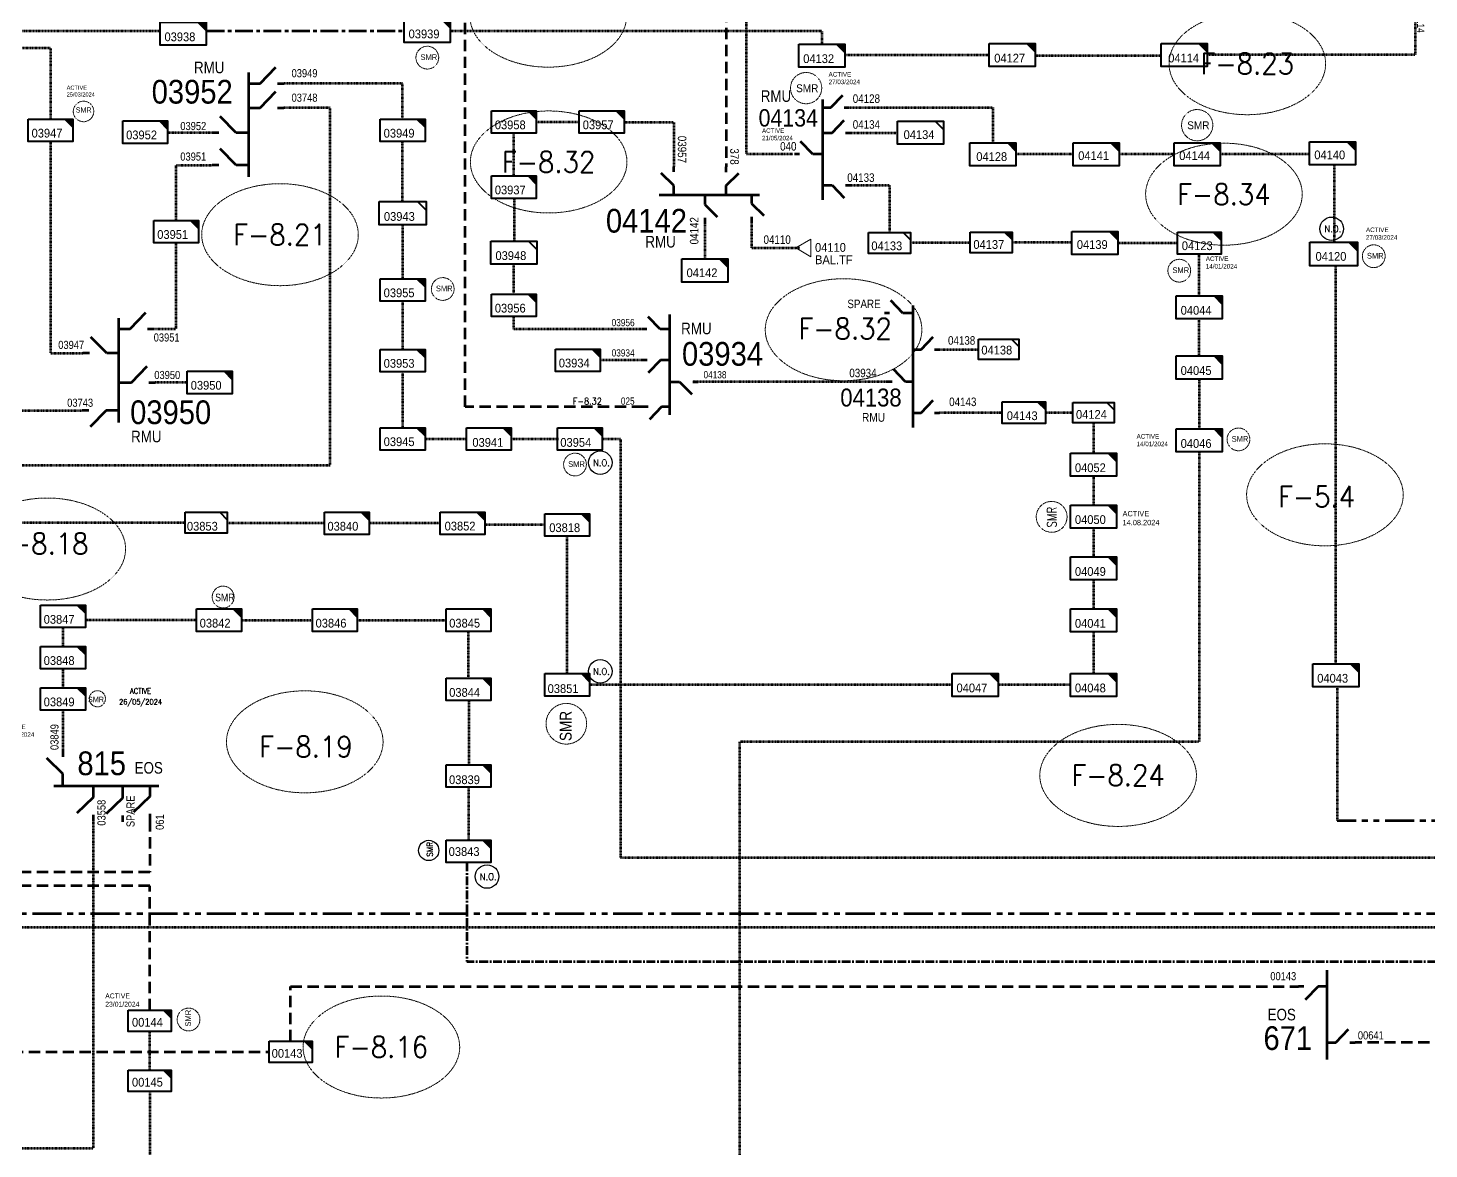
# Model space of a CAD drawing. Header units: metres. Extents: x 65984 to 144644, y -19036 to 23726.
# Drawn here: x 118576 to 119167, y 21035 to 21508 of the extents above; entities that cross this region are included whole.
import ezdxf
from ezdxf.enums import TextEntityAlignment as Align

# ---------------------------------------------------------------- set-up
doc = ezdxf.new("R2010")
doc.units = ezdxf.units.M
doc.header["$MEASUREMENT"] = 0
for name, pattern in [('( Center )', [2, 1.25, -0.25, 0.25, -0.25]), ('( Phantom )', [2.5, 1.25, -0.25, 0.25, -0.25, 0.25, -0.25]), ('DGN Style 3', [0.013877, 0, -0.013877]), ('HIDDEN2', [2381.25, 1587.5, -793.75])]:
    doc.linetypes.add(name, pattern=pattern)
doc.layers.get('0').update_dxf_attribs({"color": 95, "lineweight": 40})
for name, color, linetype, lineweight in [('d_eos', 111, 'Continuous', 40), ('d_eos no', 121, 'Continuous', 40), ('d_switch', 95, 'Continuous', 40), ('d_tf', 1, 'Continuous', 40), ('d_tf no', 6, 'Continuous', 40), ('d_ug cable', 95, 'Continuous', 40), ('d_ug main line', 95, 'Continuous', 40), ('d_unit sub', 7, 'Continuous', 40), ('FDR  1  16', 234, 'Continuous', 40), ('fedr no', 95, 'Continuous', 40), ('Level 37', 7, 'Continuous', 0), ('SW N O', 114, 'Continuous', 30)]:
    doc.layers.add(name, color=color, linetype=linetype, lineweight=lineweight)
doc.styles.add('NASKHF', font='naskhf.shx', dxfattribs={"height": 8})
doc.styles.add('Style-Arial', font='arial.ttf')
doc.styles.add('Style-ENGINEERING', font='ENGINEERING.shx')
doc.styles.add('Style-msdefault', font='msdefault.shx')
doc.styles.add('Style-STANDARD', font='STANDARD.shx')

# ---------------------------------------------------------------- blocks, each defined once
blk = doc.blocks.new('TF_8')
at = {"color": 0, "linetype": 'ByBlock', "lineweight": -2}
blk.add_line((6.3, 4.95), (9.9, 1.35), dxfattribs=at)
blk.add_3dface([(-10.1, 4.95), (9.9, 4.95), (9.9, -5.05), (-10.1, -5.05)], dxfattribs=at)
blk = doc.blocks.new('exist.us-1000kva')
at = {"color": 0, "linetype": 'ByBlock', "lineweight": -2, "flags": 128}
blk.add_lwpolyline([(40, 12.9), (32.8, 20), (40, 20)], close=True, dxfattribs=at)
at = {"color": 0, "linetype": 'ByBlock', "lineweight": -2, "extrusion": (0, 0, -1)}
blk.add_solid([(-40, 12.9), (-32.8, 20), (-40, 20)], dxfattribs=at)
at = {"color": 0, "linetype": 'ByBlock', "lineweight": -2, "xscale": 2, "yscale": 2}
blk.add_blockref('TF_8', (20.2, 10.1), dxfattribs=at)
blk = doc.blocks.new('*U982')
at = {"layer": 'd_ug cable', "color": 234, "linetype": 'DGN Style 3', "lineweight": 100}
for p, q in [((-26.74, 0.42), (-67.49, 0.42)), ((22.25, 0.42), (-7.67, 0.42))]:
    blk.add_line(p, q, dxfattribs=at)
at = {"layer": 'd_ug cable', "color": 234, "linetype": 'DGN Style 3', "lineweight": 100, "flags": 128}
blk.add_lwpolyline([(66.37, -0.26), (41.14, -0.26)], dxfattribs=at)
at = {"layer": 'd_unit sub', "color": 234, "linetype": 'Continuous', "lineweight": 40, "zscale": 0.4267622666565712, "rotation": 359.9999999999999}
for name, p, xscale, yscale in [('TF_8', (-76.29, 0.74), 0.8891618187862356, 0.8891618187862356), ('exist.us-1000kva', (-26.56, -4.3), 0.472148541563477, 0.472148541563477), ('exist.us-1000kva', (22.25, -4.3), 0.472148541563477, 0.472148541563477), ('exist.us-1000kva', (66.37, -4.99), 0.472148541563477, 0.472148541563477)]:
    blk.add_blockref(name, p, dxfattribs=dict(at, xscale=xscale, yscale=yscale))
at = {"layer": 'd_tf no', "color": 234, "linetype": 'Continuous', "lineweight": 40, "style": 'Style-msdefault', "width": 0.945946}
for s, p in [('03853', (-84.52, 1.02)), ('03840', (-25.25, 1.02)), ('03852', (24.18, 1.09)), ('03818', (68.3, 0.41))]:
    blk.add_text(s, height=3.7, dxfattribs=at).set_placement(p, align=Align.TOP_LEFT)
blk = doc.blocks.new('*U965')
at = {"layer": 'SW N O', "color": 3, "ltscale": 0.426762}
blk.add_circle((0, 0), 16.8, dxfattribs=at)
at = {"layer": 'SW N O', "color": 3, "style": 'Style-STANDARD'}
blk.add_text('N.O.', height=9.6, dxfattribs=at).set_placement((1.7, -0.2), align=Align.MIDDLE_CENTER)
blk = doc.blocks.new('TRA1_690')
at = {"layer": 'd_tf', "color": 6, "linetype": 'Continuous', "lineweight": 0, "ltscale": 0.000236361, "flags": 128}
blk.add_lwpolyline([(10, -17), (0, 0), (-10, -17)], close=True, dxfattribs=at)
blk = doc.blocks.new('TRA1_689')
at = {"layer": 'd_tf', "color": 6, "linetype": 'Continuous', "lineweight": 0, "ltscale": 0.000236361, "xscale": 1.000046566207833, "yscale": 1.000046566207833, "zscale": 1.000046566207833, "rotation": 180}
blk.add_blockref('TRA1_690', (0, 0), dxfattribs=at)
blk = doc.blocks.new('*U3850')
at = {"layer": 'SW N O', "color": 2}
blk.add_circle((0, 0), 16.8, dxfattribs=at)
at = {"layer": 'SW N O', "color": 1, "insert": (1.7, -1.8), "char_height": 9.6, "attachment_point": 5, "line_spacing_factor": 0.6, "style": 'Style-STANDARD'}
blk.add_mtext('SMR\\P', dxfattribs=at)

msp = doc.modelspace()

# ---------------------------------------------------------------- linework, layer by layer
at = {"layer": 'd_eos', "color": 5, "linetype": 'Continuous', "lineweight": 211, "ltscale": 0.625574}
for p, q in [((118674.37, 21484.66), (118681.03, 21491.52)), ((118669.45, 21489.2), (118669.45, 21445.22)), ((118669.45, 21484.66), (118674.37, 21484.66)), ((118681.66, 21484.66), (118684.43, 21484.66)), ((118674.37, 21474.34), (118681.03, 21481.2)), ((118669.45, 21474.34), (118674.37, 21474.34)), ((118681.66, 21474.34), (118684.43, 21474.34)), ((118664.23, 21463.8), (118657.57, 21470.66)), ((118656.93, 21463.8), (118654.17, 21463.8)), ((118669.45, 21463.8), (118664.23, 21463.8)), ((118664.23, 21450.16), (118657.57, 21457.02)), ((118656.93, 21450.17), (118654.17, 21450.16)), ((118669.15, 21450.17), (118664.23, 21450.17)), ((118614.6, 21385.75), (118614.6, 21341.76)), ((118619.52, 21381.2), (118626.18, 21388.06)), ((118609.68, 21370.88), (118603.02, 21377.74)), ((118614.6, 21381.21), (118619.52, 21381.21)), ((118626.81, 21381.2), (118629.58, 21381.2)), ((118602.39, 21370.88), (118599.62, 21370.88)), ((118614.6, 21370.89), (118609.68, 21370.89)), ((118620.09, 21358.55), (118626.75, 21365.42)), ((118614.87, 21358.55), (118620.09, 21358.55)), ((118627.38, 21358.55), (118630.15, 21358.55)), ((118602.08, 21346.71), (118599.32, 21346.71)), ((118609.38, 21346.71), (118602.72, 21339.85)), ((118614.3, 21346.71), (118609.38, 21346.71))]:
    msp.add_line(p, q, dxfattribs=at)
at = {"layer": 'd_eos', "color": 7, "linetype": 'Continuous', "lineweight": 211, "ltscale": 0.413012}
for p, q in [((118915.05, 21474.45), (118920.19, 21479.75)), ((118911.53, 21474.45), (118915.05, 21474.45)), ((118920.68, 21474.45), (118922.82, 21474.45)), ((118901.86, 21454.8), (118899.72, 21454.8)), ((118907.49, 21454.79), (118902.35, 21460.1)), ((118911.01, 21454.79), (118907.49, 21454.79))]:
    msp.add_line(p, q, dxfattribs=at)
at = {"layer": 'd_eos', "color": 7, "linetype": 'Continuous', "lineweight": 211, "ltscale": 0.460401}
msp.add_line((118911.53, 21477.85), (118911.52, 21435.51), dxfattribs=at)
at = {"layer": 'd_eos', "color": 7, "linetype": 'Continuous', "lineweight": 211, "ltscale": 0.534681}
for p, q in [((118915.62, 21463.85), (118920.76, 21469.15)), ((118912.1, 21463.85), (118915.62, 21463.85)), ((118921.25, 21463.85), (118923.38, 21463.85)), ((118912.1, 21441.75), (118915.61, 21441.75)), ((118915.61, 21441.75), (118920.76, 21436.45)), ((118921.25, 21441.75), (118923.38, 21441.75))]:
    msp.add_line(p, q, dxfattribs=at)
at = {"layer": 'd_eos', "color": 6, "linetype": 'Continuous', "lineweight": 211, "ltscale": 0.534681}
for p, q in [((118848.84, 21447.31), (118848.84, 21449.45)), ((118870.95, 21447.3), (118870.95, 21449.44)), ((118848.84, 21441.68), (118843.55, 21446.82)), ((118870.95, 21441.67), (118876.25, 21446.81)), ((118848.84, 21438.16), (118848.84, 21441.68)), ((118870.95, 21438.16), (118870.95, 21441.67)), ((118945.51, 21387.82), (118940.37, 21393.11)), ((118843.12, 21380.99), (118837.98, 21386.29)), ((118939.88, 21387.82), (118937.75, 21387.82)), ((118949.03, 21387.82), (118945.51, 21387.82)), ((118837.49, 21380.99), (118835.35, 21380.99)), ((118846.64, 21380.99), (118843.12, 21380.99)), ((118953.12, 21372.5), (118958.26, 21377.8)), ((118949.6, 21372.5), (118953.12, 21372.5)), ((118958.75, 21372.5), (118960.89, 21372.5)), ((118946.6, 21358.88), (118941.46, 21364.18)), ((118847.78, 21358.88), (118851.3, 21358.88)), ((118851.3, 21358.88), (118856.44, 21353.59)), ((118856.93, 21358.88), (118859.06, 21358.88)), ((118940.97, 21358.88), (118938.83, 21358.88)), ((118950.11, 21358.88), (118946.6, 21358.88)), ((118953.12, 21345.83), (118958.26, 21351.13)), ((118949.6, 21345.83), (118953.12, 21345.83)), ((118958.75, 21345.83), (118960.88, 21345.83))]:
    msp.add_line(p, q, dxfattribs=at)
at = {"layer": 'd_eos', "color": 6, "linetype": 'Continuous', "lineweight": 211, "ltscale": 0.460401}
for p, q in [((118884.95, 21437.58), (118842.61, 21437.59)), ((118949.6, 21391.09), (118949.6, 21339.6)), ((118847.21, 21344.89), (118847.21, 21387.22))]:
    msp.add_line(p, q, dxfattribs=at)
at = {"layer": 'd_eos', "color": 6, "linetype": 'Continuous', "lineweight": 211, "ltscale": 0.413012}
for p, q in [((118861.89, 21437.07), (118861.89, 21433.55)), ((118881.55, 21437.58), (118881.55, 21434.07)), ((118861.89, 21433.55), (118867.19, 21428.41)), ((118881.55, 21434.07), (118886.85, 21428.92)), ((118861.89, 21427.92), (118861.89, 21425.78)), ((118881.55, 21428.43), (118881.55, 21426.29)), ((118837.55, 21367.94), (118835.41, 21367.94)), ((118843.18, 21367.94), (118838.04, 21362.64)), ((118846.7, 21367.94), (118843.18, 21367.94)), ((118838.06, 21348.29), (118835.92, 21348.29)), ((118843.69, 21348.29), (118838.55, 21342.99)), ((118847.21, 21348.29), (118843.69, 21348.29))]:
    msp.add_line(p, q, dxfattribs=at)
at = {"layer": 'd_eos', "color": 7, "linetype": 'Continuous', "lineweight": 211, "ltscale": 0.625574}
for p, q in [((118591.24, 21200.77), (118591.24, 21203.54)), ((118591.24, 21193.48), (118584.37, 21200.14)), ((118587.33, 21188.56), (118631.59, 21188.56)), ((118591.23, 21188.56), (118591.23, 21193.48)), ((118603.99, 21188.56), (118603.99, 21183.64)), ((118616.33, 21188.56), (118616.33, 21183.34)), ((118627.8, 21188.56), (118627.8, 21184)), ((118603.99, 21183.64), (118597.13, 21176.98)), ((118616.32, 21183.34), (118609.46, 21176.68)), ((118627.79, 21184), (118620.93, 21177.34)), ((118627.83, 21176.74), (118627.83, 21173.97)), ((118603.99, 21176.34), (118604, 21173.58)), ((118616.33, 21176.04), (118616.33, 21173.27))]:
    msp.add_line(p, q, dxfattribs=at)
at = {"layer": 'd_eos', "color": 7, "linetype": 'Continuous', "lineweight": 211, "ltscale": 0.54966}
for p, q in [((119124.3, 21110.84), (119124.3, 21073.05)), ((119114.6, 21103.83), (119112.34, 21103.83)), ((119120.57, 21103.83), (119115.12, 21098.22)), ((119124.3, 21103.84), (119120.57, 21103.84)), ((119128.03, 21080.35), (119133.47, 21085.96)), ((119124.3, 21080.35), (119128.03, 21080.35)), ((119133.99, 21080.34), (119136.26, 21080.34))]:
    msp.add_line(p, q, dxfattribs=at)
at = {"layer": 'd_ug cable', "color": 5, "linetype": 'DGN Style 3', "lineweight": 100}
for p, q in [((118654.17, 21463.8), (118635.3, 21463.8)), ((118734.49, 21434.82), (118734.49, 21460.12)), ((118734.49, 21363.08), (118734.49, 21339.48)), ((118643.66, 21358.55), (118630.15, 21358.55))]:
    msp.add_line(p, q, dxfattribs=at)
at = {"layer": 'd_ug cable', "color": 6, "linetype": 'DGN Style 3', "lineweight": 100}
for p, q in [((118781.36, 21445.63), (118781.36, 21463.63)), ((118781.64, 21418.19), (118781.64, 21436.19)), ((118861.89, 21425.78), (118861.89, 21410.63)), ((118781.36, 21395.79), (118781.36, 21408.47)), ((118960.86, 21372.5), (118977.32, 21372.5)), ((118835.41, 21367.94), (118817.79, 21367.94)), ((118987.38, 21345.83), (118960.88, 21345.83)), ((119017.17, 21345.83), (119005.57, 21345.83)), ((119025.87, 21341.48), (119025.87, 21328.76)), ((119025.87, 21319.05), (119025.87, 21306.89)), ((119025.87, 21297.18), (119025.87, 21285.01)), ((119025.87, 21275.31), (119025.87, 21263.14)), ((119025.87, 21253.43), (119025.87, 21235.91)), ((119016.16, 21231.06), (118985.62, 21231.06))]:
    msp.add_line(p, q, dxfattribs=at)
at = {"layer": 'd_ug cable', "color": 121, "linetype": 'DGN Style 3', "lineweight": 100}
msp.add_line((118923.38, 21463.85), (118943.26, 21463.85), dxfattribs=at)
at = {"layer": 'd_ug cable', "color": 3, "linetype": 'DGN Style 3', "lineweight": 100}
for p, q in [((119017.3, 21454.82), (118993.16, 21454.82)), ((119059.91, 21454.82), (119036.71, 21454.82)), ((119116.89, 21454.79), (119079.32, 21454.79)), ((119127.41, 21450.27), (119127.41, 21417.76)), ((118973.89, 21417.42), (118948.73, 21417.42)), ((119016.72, 21417.58), (118991.56, 21417.58)), ((119061.3, 21417.31), (119036.14, 21417.31)), ((119070.47, 21369.74), (119070.47, 21385.43)), ((118591.24, 21247.29), (118591.24, 21255.22)), ((118647.58, 21258.34), (118600.68, 21258.34)), ((118666.47, 21258.34), (118696.47, 21258.34)), ((118715.35, 21258.34), (118752.81, 21258.34)), ((118762.25, 21233.87), (118762.25, 21253.62)), ((118591.24, 21229.86), (118591.24, 21237.85)), ((118762.46, 21224.43), (118762.46, 21197.39)), ((118591.24, 21203.54), (118591.24, 21220.41)), ((118762.25, 21187.95), (118762.25, 21165.61)), ((118627.83, 21068.69), (118627.83, 21084.9)), ((118627.83, 21059.64), (118627.83, 21032.62))]:
    msp.add_line(p, q, dxfattribs=at)
at = {"layer": 'd_ug cable', "color": 234, "linetype": 'DGN Style 3', "lineweight": 100}
for p, q in [((119128.06, 21239.99), (119128.06, 21407.69)), ((118803.84, 21235.8), (118803.84, 21293.8)), ((118966.21, 21231.06), (118813.29, 21231.06))]:
    msp.add_line(p, q, dxfattribs=at)
at = {"layer": 'd_ug cable', "color": 3, "linetype": 'DGN Style 3', "lineweight": 100, "flags": 128}
for points in [[(118899.02, 21454.79), (118879.56, 21454.79), (118879.56, 21521.09), (118302.73, 21521.09), (118302.73, 21923.06), (117791.06, 21923.06), (117791.06, 22049.06)], [(118922.82, 21474.45), (118983.45, 21474.45), (118983.45, 21459.65)], [(118923.38, 21441.75), (118939.86, 21441.75), (118939.86, 21421.85)], [(119070.47, 21395.14), (119070.47, 21395.14), (119070.47, 21412.73)], [(119070.47, 21360.03), (119070.47, 21338.99)], [(119070.47, 21329.28), (119070.47, 21207), (118876.55, 21207), (118876.55, 21027.05), (118866.55, 21027.05)], [(118604, 21173.58), (118604, 21035.55), (118514.18, 21035.55)]]:
    msp.add_lwpolyline(points, dxfattribs=at)
at = {"layer": 'd_ug cable', "color": 3, "linetype": 'HIDDEN2', "lineweight": 158, "ltscale": 0.003}
for points in [[(118627.83, 21173.97), (118627.83, 21152.1), (118328.26, 21152.1), (118328.26, 21958), (117492.57, 21958), (117492.57, 22032.51)], [(118627.83, 21093.95), (118627.83, 21146.36), (118342.48, 21146.36), (118342.48, 21949.34), (117775.81, 21949.34), (117775.81, 22015.93)]]:
    msp.add_lwpolyline(points, dxfattribs=at)
at = {"layer": 'd_ug cable', "color": 121, "linetype": 'DGN Style 3', "lineweight": 100, "flags": 128}
msp.add_lwpolyline([(117623, 22010.57), (117623, 21911.8), (117679.02, 21911.8), (117679.02, 21766.21), (118309.82, 21766.21), (118309.82, 21128.9), (119213.92, 21128.9), (119213.92, 21129.06), (119213.92, 21129.06)], dxfattribs=at)
at = {"layer": 'd_ug cable', "color": 6, "linetype": 'HIDDEN2', "lineweight": 158, "ltscale": 0.003}
for points in [[(118835.92, 21348.29), (118760.82, 21348.29), (118760.82, 21516.35), (118295.17, 21516.35), (118295.17, 21917.51), (117759.36, 21917.51), (117759.36, 21890.49)], [(118887.49, 21558.04), (118870.95, 21558.04), (118870.95, 21449.44)]]:
    msp.add_lwpolyline(points, dxfattribs=at)
at = {"layer": 'd_ug cable', "color": 94, "linetype": 'DGN Style 3', "lineweight": 100, "flags": 128}
for points in [[(119161.47, 21520.58), (119161.47, 21496.65), (119073.79, 21496.65)], [(118542.88, 21490.3), (118542.88, 21506.81), (118632.25, 21506.81)], [(118754.55, 21506.81), (118911.27, 21506.81), (118911.27, 21501.23)], [(118920.98, 21496.65), (118981.88, 21496.65)], [(119001.41, 21496.43), (119054.37, 21496.43)]]:
    msp.add_lwpolyline(points, dxfattribs=at)
at = {"layer": 'd_ug cable', "color": 5, "linetype": 'DGN Style 3', "lineweight": 100, "flags": 128}
for points in [[(118554.38, 21491.02), (118554.38, 21499.7), (118585.98, 21499.7), (118585.98, 21469.59)], [(118734.49, 21469.56), (118734.49, 21484.66), (118684.43, 21484.66)], [(118471.03, 21333.74), (118471.03, 21323.73), (118703.97, 21323.73), (118703.97, 21474.34), (118684.43, 21474.34)], [(118585.98, 21460.15), (118585.98, 21370.88), (118599.62, 21370.88)], [(118638.98, 21426.86), (118638.98, 21450.16), (118654.17, 21450.16)], [(118734.49, 21424.97), (118734.49, 21402.25)], [(118629.58, 21381.2), (118638.98, 21381.2), (118638.98, 21417.42)], [(118734.49, 21392.81), (118734.49, 21372.52)], [(118543.67, 21373.84), (118543.67, 21346.71), (118599.32, 21346.71)], [(118743.93, 21334.76), (118761.4, 21334.76)], [(118780.29, 21334.76), (118800.18, 21334.76)]]:
    msp.add_lwpolyline(points, dxfattribs=at)
at = {"layer": 'd_ug cable', "color": 6, "linetype": 'DGN Style 3', "lineweight": 100, "flags": 128}
for points in [[(118809, 21468.35), (118790.8, 21468.35)], [(118827.88, 21468.35), (118848.84, 21468.35), (118848.84, 21449.45)], [(118881.55, 21426.29), (118881.55, 21415.29), (118902.11, 21415.29)], [(118835.53, 21380.99), (118781.36, 21380.99), (118781.36, 21386.35)], [(118938.92, 21358.88), (118856.93, 21358.88)], [(118818.63, 21334.76), (118826.31, 21334.76), (118826.31, 21158.33), (119172.7, 21158.33)]]:
    msp.add_lwpolyline(points, dxfattribs=at)
at = {"layer": 'd_ug cable', "color": 234, "linetype": 'DGN Style 3', "lineweight": 100, "flags": 128}
for points in [[(118557.59, 21296.87), (118557.59, 21299.48), (118642.75, 21299.48)], [(119128.64, 21230.28), (119128.63, 21173.74)]]:
    msp.add_lwpolyline(points, dxfattribs=at)
at = {"layer": 'd_ug cable', "color": 7, "linetype": 'HIDDEN2', "lineweight": 158, "ltscale": 0.003}
for points in [[(118519.66, 21104.5), (118519.66, 21076.33), (118678.19, 21076.33)], [(118687.24, 21080.86), (118687.24, 21103.83), (119112.34, 21103.83)], [(119331.89, 21080.34), (119136.26, 21080.34)]]:
    msp.add_lwpolyline(points, dxfattribs=at)
at = {"layer": 'd_ug cable', "color": 2, "linetype": 'DGN Style 3', "lineweight": 13}
for centre, radius in [((118744.89, 21495.52), 4.8), ((118904.64, 21482.68), 6.59), ((118599.89, 21472.83), 4.32), ((119069.59, 21467.05), 6.59), ((119144.06, 21411.79), 4.8), ((119062.04, 21405.7), 4.8), ((118751.39, 21397.98), 4.8), ((119086.99, 21334.58), 4.8), ((118807.17, 21323.97), 4.8), ((118658.77, 21268.1), 4.61), ((118605.74, 21225.21), 3.4), ((118803.52, 21214.67), 8.57), ((118644.2, 21089.98), 4.8)]:
    msp.add_circle(centre, radius, dxfattribs=at)
at = {"layer": 'd_ug cable', "color": 1, "linetype": 'DGN Style 3', "lineweight": 13}
msp.add_circle((119008.21, 21301.92), 6.5, dxfattribs=at)
at = {"layer": 'd_ug main line', "color": 6, "linetype": '( Phantom )', "lineweight": 140, "ltscale": 9.8, "flags": 128}
msp.add_lwpolyline([(117638.39, 22032.2), (117638.39, 21915.4), (117684.75, 21915.4), (117684.75, 21771.94), (118315.69, 21771.94), (118315.69, 21134.64), (119178.16, 21134.64), (119178.16, 21442), (119236.07, 21442), (119236.07, 21422.68)], dxfattribs=at)
at = {"layer": 'd_ug main line', "color": 234, "linetype": '( Phantom )', "lineweight": 158, "ltscale": 9.8, "flags": 128}
msp.add_lwpolyline([(119357.1, 21173.79), (119357.1, 21173.79), (119128.63, 21173.74), (119128.63, 21173.74)], dxfattribs=at)
at = {"layer": 'd_ug main line', "color": 231, "linetype": '( Center )', "lineweight": 158, "ltscale": 2.94, "flags": 128}
msp.add_lwpolyline([(118761.56, 21156.16), (118761.56, 21114.38), (119397.02, 21114.38)], dxfattribs=at)
at = {"layer": 'FDR  1  16', "color": 94, "linetype": '( Center )', "lineweight": 106, "ltscale": 6, "flags": 128}
msp.add_lwpolyline([(118651.79, 21506.81), (118735.14, 21506.81)], dxfattribs=at)
at = {"layer": 'fedr no', "color": 82, "linetype": 'DGN Style 3', "lineweight": 13, "true_color": 0x1dc70e}
for centre in [(118795.89, 21513.02), (119090.74, 21492.97), (119080.86, 21437.96), (118682.75, 21420.88), (119123.46, 21311.2), (118584.6, 21288.35), (118693.2, 21207.06), (118725.52, 21078.38)]:
    msp.add_ellipse(centre, major_axis=(33.02, 0), ratio=0.651175, dxfattribs=at)
at = {"layer": 'fedr no', "color": 6, "linetype": 'DGN Style 3', "lineweight": 13}
for centre in [(118796.07, 21451.55), (118920.44, 21380.8), (119036.24, 21192.9)]:
    msp.add_ellipse(centre, major_axis=(33.02, 0), ratio=0.651175, dxfattribs=at)

# ---------------------------------------------------------------- block references
at = {"layer": 'd_tf', "color": 6, "linetype": 'Continuous', "lineweight": 0, "ltscale": 0.000236361, "xscale": 0.37, "yscale": 0.37, "zscale": 0.37, "rotation": 269.9999999999999}
msp.add_blockref('TRA1_689', (118900.35, 21415.28), dxfattribs=at)
at = {"layer": 'd_tf no', "color": 2, "linetype": 'Continuous', "lineweight": 40, "xscale": 0.4584262492901769, "yscale": 0.4584262492901769, "zscale": 0.4267622666565712, "rotation": 359.9999999999999}
msp.add_blockref('exist.us-1000kva', (119061.3, 21412.73), dxfattribs=at)
at = {"layer": 'd_tf no', "color": 121, "linetype": 'Continuous', "lineweight": 40, "xscale": 0.4854084623905851, "yscale": 0.4854084623905851, "zscale": 0.4267622666565712, "rotation": 359.9999999999999}
msp.add_blockref('exist.us-1000kva', (119060.76, 21329.28), dxfattribs=at)
at = {"layer": 'd_unit sub', "color": 94, "linetype": 'Continuous', "lineweight": 40, "xscale": 0.4854084623905851, "yscale": 0.4854084623905851, "zscale": 0.4267622666565712, "rotation": 359.9999999999999}
for p in [(118632.18, 21500.73), (118901.56, 21491.52), (118981.88, 21491.79), (119054.37, 21491.79)]:
    msp.add_blockref('exist.us-1000kva', p, dxfattribs=at)
at = {"layer": 'd_unit sub', "color": 2, "linetype": 'Continuous', "lineweight": 40, "zscale": 0.4267622666565712, "rotation": 359.9999999999999}
for p, xscale, yscale in [((118735.14, 21501.95), 0.4854084623905851, 0.4854084623905851), ((118576.54, 21460.15), 0.472148541563477, 0.472148541563477), ((119059.91, 21449.94), 0.4854084623905851, 0.4854084623905851), ((119117.07, 21407.69), 0.5034653970573981, 0.5034653970573981), ((118725.05, 21392.81), 0.472148541563477, 0.472148541563477), ((118799.74, 21330.04), 0.472148541563477, 0.472148541563477), ((119016.16, 21297.18), 0.4854084623905851, 0.4854084623905851), ((118647.58, 21253.62), 0.472148541563477, 0.472148541563477), ((118794.4, 21226.36), 0.472148541563477, 0.472148541563477), ((118581.79, 21220.41), 0.472148541563477, 0.472148541563477), ((118752.81, 21156.16), 0.472148541563477, 0.472148541563477)]:
    msp.add_blockref('exist.us-1000kva', p, dxfattribs=dict(at, xscale=xscale, yscale=yscale))
at = {"layer": 'd_unit sub', "color": 6, "linetype": 'Continuous', "lineweight": 40, "zscale": 0.4267622666565712, "rotation": 359.9999999999999}
for name, p, xscale, yscale in [('exist.us-1000kva', (118771.92, 21463.63), 0.472148541563477, 0.472148541563477), ('exist.us-1000kva', (118809, 21463.63), 0.472148541563477, 0.472148541563477), ('exist.us-1000kva', (118771.92, 21436.19), 0.472148541563477, 0.472148541563477), ('TF_8', (118781.46, 21413.38), 0.9721480461929718, 0.9721480461929718), ('exist.us-1000kva', (118852.18, 21400.93), 0.4854084623905851, 0.4854084623905851), ('exist.us-1000kva', (118771.92, 21386.35), 0.472148541563477, 0.472148541563477), ('exist.us-1000kva', (118798.9, 21363.22), 0.472148541563477, 0.472148541563477), ('TF_8', (118985.94, 21372.55), 0.8535245333131425, 0.8535245333131425), ('exist.us-1000kva', (118987.38, 21341.29), 0.4546860130478766, 0.4546860130478766), ('TF_8', (119025.96, 21345.88), 0.8703565222527196, 0.8703565222527196), ('exist.us-1000kva', (119016.16, 21319.05), 0.4854084623905851, 0.4854084623905851), ('exist.us-1000kva', (119016.16, 21275.31), 0.4854084623905851, 0.4854084623905851), ('exist.us-1000kva', (119016.16, 21253.43), 0.4854084623905851, 0.4854084623905851), ('exist.us-1000kva', (118966.21, 21226.2), 0.4854084623905851, 0.4854084623905851), ('exist.us-1000kva', (119016.16, 21226.2), 0.4854084623905851, 0.4854084623905851)]:
    msp.add_blockref(name, p, dxfattribs=dict(at, xscale=xscale, yscale=yscale))
at = {"layer": 'd_unit sub', "color": 5, "linetype": 'Continuous', "lineweight": 40, "zscale": 0.4267622666565712, "rotation": 359.9999999999999}
for name, p, xscale, yscale in [('exist.us-1000kva', (118616.42, 21459.39), 0.472148541563477, 0.472148541563477), ('exist.us-1000kva', (118725.05, 21460.12), 0.472148541563477, 0.472148541563477), ('TF_8', (118734.59, 21429.94), 0.9848910987071963, 0.9848910987071963), ('exist.us-1000kva', (118629.54, 21417.42), 0.472148541563477, 0.472148541563477), ('exist.us-1000kva', (118725.05, 21363.08), 0.472148541563477, 0.472148541563477), ('exist.us-1000kva', (118643.66, 21353.83), 0.472148541563477, 0.472148541563477), ('exist.us-1000kva', (118725.05, 21330.04), 0.472148541563477, 0.472148541563477), ('exist.us-1000kva', (118761.4, 21330.04), 0.472148541563477, 0.472148541563477)]:
    msp.add_blockref(name, p, dxfattribs=dict(at, xscale=xscale, yscale=yscale))
at = {"layer": 'd_unit sub', "color": 2, "linetype": 'Continuous', "lineweight": 40, "xscale": 0.9666660047645755, "yscale": 0.9666660047645755, "zscale": 0.4267622666565712}
msp.add_blockref('TF_8', (118953.02, 21463.9), dxfattribs=at)
at = {"layer": 'd_unit sub', "color": 3, "linetype": 'Continuous', "lineweight": 40, "zscale": 0.4267622666565712, "rotation": 359.9999999999999}
for p, xscale, yscale in [((118973.74, 21449.94), 0.4854084623905851, 0.4854084623905851), ((119017.3, 21449.94), 0.485408462390003, 0.485408462390003), ((119116.89, 21450.27), 0.4854084623905851, 0.4854084623905851), ((118973.89, 21413.17), 0.4416330837899073, 0.4416330837899073), ((119016.72, 21412.46), 0.4854084623905851, 0.4854084623905851), ((119060.76, 21385.43), 0.4854084623905851, 0.4854084623905851), ((119060.76, 21360.03), 0.4854084623905851, 0.4854084623905851), ((118581.79, 21255.22), 0.472148541563477, 0.472148541563477), ((118696.47, 21253.62), 0.472148541563477, 0.472148541563477), ((118752.81, 21253.62), 0.472148541563477, 0.472148541563477), ((118581.79, 21237.85), 0.472148541563477, 0.472148541563477), ((118752.81, 21224.43), 0.472148541563477, 0.472148541563477), ((118752.81, 21187.95), 0.472148541563477, 0.472148541563477), ((118618.78, 21059.64), 0.4524086167690724, 0.4524086167690724)]:
    msp.add_blockref('exist.us-1000kva', p, dxfattribs=dict(at, xscale=xscale, yscale=yscale))
at = {"layer": 'd_unit sub', "color": 3, "linetype": 'Continuous', "lineweight": 40, "xscale": 0.8866640509534044, "yscale": 0.8866640509534044, "zscale": 0.4267622666565712}
msp.add_blockref('TF_8', (118939.95, 21417.46), dxfattribs=at)
at = {"layer": 'd_unit sub', "color": 234, "linetype": 'Continuous', "lineweight": 40}
msp.add_blockref('*U982', (118728.02, 21298.78), dxfattribs=at)
at = {"layer": 'd_unit sub', "color": 234, "linetype": 'Continuous', "lineweight": 40, "xscale": 0.4854084623905851, "yscale": 0.4854084623905851, "zscale": 0.4267622666565712, "rotation": 359.9999999999999}
msp.add_blockref('exist.us-1000kva', (119118.36, 21230.28), dxfattribs=at)
at = {"layer": 'd_unit sub', "color": 121, "linetype": 'Continuous', "lineweight": 40, "xscale": 0.4524086167690724, "yscale": 0.4524086167690724, "zscale": 0.4267622666565712, "rotation": 359.9999999999999}
msp.add_blockref('exist.us-1000kva', (118618.78, 21084.9), dxfattribs=at)
at = {"layer": 'd_unit sub', "color": 7, "linetype": 'Continuous', "lineweight": 40, "xscale": 0.4524086167690724, "yscale": 0.4524086167690724, "zscale": 0.4267622666565712, "rotation": 359.9999999999999}
msp.add_blockref('exist.us-1000kva', (118678.19, 21071.81), dxfattribs=at)
at = {"layer": 'SW N O', "color": 3, "xscale": 0.2950694635422144, "yscale": 0.2950694635422144, "zscale": 0.2950694635422144}
for p in [(119126.33, 21423.37), (118817.84, 21324.76), (118817.84, 21236.78), (118770.07, 21150.25)]:
    msp.add_blockref('*U965', p, dxfattribs=at)
at = {"layer": 'SW N O', "color": 1, "xscale": 0.2537923187885422, "yscale": 0.2537923187885422, "zscale": 0.2537923187885422, "rotation": 89.99999999999999}
msp.add_blockref('*U3850', (118745.47, 21161.27), dxfattribs=at)

# ---------------------------------------------------------------- texts
at = {"layer": 'd_eos no', "color": 7, "linetype": 'Continuous', "lineweight": 140, "style": 'Style-Arial', "width": 0.88}
for s, p in [('03952', (118662.82, 21486.15)), ('03950', (118653.74, 21351.02)), ('815', (118617.81, 21203))]:
    msp.add_text(s, height=10, dxfattribs=at).set_placement(p, align=Align.TOP_RIGHT)
at = {"layer": 'd_eos no', "color": 121, "linetype": 'Continuous', "lineweight": 140, "style": 'Style-Arial', "width": 0.88}
msp.add_text('04134', height=7.325, dxfattribs=at).set_placement((118884.6, 21473.8), align=Align.TOP_LEFT)
at = {"layer": 'd_eos no', "color": 6, "linetype": 'Continuous', "lineweight": 140, "style": 'Style-Arial', "width": 0.88}
for s, height, p in [('04142', 10, (118820.22, 21431.75)), ('03934', 10, (118852.3, 21375.63)), ('04138', 7.564, (118919.07, 21356))]:
    msp.add_text(s, height=height, dxfattribs=at).set_placement(p, align=Align.TOP_LEFT)
at = {"layer": 'd_eos no', "color": 7, "linetype": 'Continuous', "lineweight": 140, "style": 'Style-Arial', "width": 0.88}
msp.add_text('671', height=10, dxfattribs=at).set_placement((119097.54, 21087.14), align=Align.TOP_LEFT)
at = {"layer": 'd_switch', "color": 94, "linetype": 'Continuous', "lineweight": 30, "style": 'Style-ENGINEERING', "width": 0.857143}
msp.add_text('04114', height=3.04, rotation=270, dxfattribs=at).set_placement((119165.4, 21506.03), align=Align.TOP_RIGHT)
at = {"layer": 'd_switch', "color": 5, "linetype": 'Continuous', "lineweight": 30, "style": 'Style-ENGINEERING', "width": 0.857143}
for s, p in [('03949', (118698.57, 21487.25)), ('03748', (118698.57, 21476.93)), ('03951', (118640.42, 21375.83)), ('03950', (118640.67, 21360.01))]:
    msp.add_text(s, height=3.43, rotation=359.99963, dxfattribs=at).set_placement(p, align=Align.RIGHT)
for s, p in [('03952', (118640.71, 21464.98)), ('03951', (118640.71, 21452.11)), ('03947', (118589.23, 21372.7))]:
    msp.add_text(s, height=3.43, rotation=0.00037, dxfattribs=at).set_placement(p)
at = {"layer": 'd_switch', "color": 194, "linetype": 'Continuous', "lineweight": 30, "style": 'Style-ENGINEERING', "width": 0.857143}
msp.add_text('04134', height=3.607, dxfattribs=at).set_placement((118924.32, 21465.54))
at = {"layer": 'd_switch', "color": 6, "linetype": 'Continuous', "lineweight": 30, "style": 'Style-ENGINEERING', "width": 0.857143}
msp.add_text('03957', height=3.607, rotation=269.99248, dxfattribs=at).set_placement((118854.15, 21451.07), align=Align.TOP_RIGHT)
msp.add_text('378', height=3.607, rotation=270, dxfattribs=at).set_placement((118872.64, 21450.38), align=Align.RIGHT)
msp.add_text('04142', height=3.607, rotation=90, dxfattribs=at).set_placement((118855.63, 21416.79), align=Align.TOP_LEFT)
for s, p in [('04110', (118886.68, 21420.6)), ('03934', (118922.88, 21364.38))]:
    msp.add_text(s, height=3.607, dxfattribs=at).set_placement(p, align=Align.TOP_LEFT)
for s, height, p in [('SPARE', 3.607, (118936.07, 21393.51)), ('03956', 3.04, (118832.32, 21385.33)), ('04138', 3.607, (118975.99, 21378.09)), ('03934', 3.04, (118832.32, 21372.56)), ('04138', 3.04, (118871.07, 21363.34)), ('025', 3.04, (118832.32, 21352.25)), ('04143', 3.607, (118976.48, 21352.21))]:
    msp.add_text(s, height=height, dxfattribs=at).set_placement(p, align=Align.TOP_RIGHT)
at = {"layer": 'd_switch', "color": 5, "linetype": 'Continuous', "lineweight": 30, "style": 'Style-ENGINEERING', "width": 0.857143}
msp.add_text('03743', height=3.43, rotation=359.99999, dxfattribs=at).set_placement((118593, 21351.75), align=Align.TOP_LEFT)
at = {"layer": 'd_switch', "color": 1, "linetype": 'Continuous', "lineweight": 30, "style": 'Style-ENGINEERING', "width": 0.857143}
msp.add_text('SMR', height=3.211, rotation=0.00263, dxfattribs=at).set_placement((118655.41, 21269.54), align=Align.TOP_LEFT)
at = {"layer": 'd_switch', "color": 3, "linetype": 'Continuous', "lineweight": 30, "style": 'Style-ENGINEERING', "width": 0.857143}
msp.add_text('03849', height=3.43, rotation=90.00037, dxfattribs=at).set_placement((118585.92, 21214.52), align=Align.TOP_RIGHT)
at = {"layer": 'd_switch', "color": 174, "linetype": 'Continuous', "lineweight": 30, "style": 'Style-ENGINEERING', "width": 0.857143}
msp.add_text('SPARE', height=3.43, rotation=90.00037, dxfattribs=at).set_placement((118617.99, 21184.42), align=Align.TOP_RIGHT)
for s, rotation, p in [('03558', 90, (118605.75, 21171.71)), ('061', 89.99963, (118630.34, 21169.92))]:
    msp.add_text(s, height=3.43, rotation=rotation, dxfattribs=at).set_placement(p, align=Align.TOP_LEFT)
at = {"layer": 'd_switch', "color": 3, "linetype": 'Continuous', "lineweight": 30, "style": 'Style-ENGINEERING', "width": 0.857143}
for s, p in [('00143', (119100.42, 21109.96)), ('00641', (119137.36, 21085.01))]:
    msp.add_text(s, height=3.43, dxfattribs=at).set_placement(p, align=Align.TOP_LEFT)
at = {"layer": 'd_switch', "color": 194, "linetype": 'Continuous', "lineweight": 30, "char_height": 3.6073, "attachment_point": 7, "style": 'NASKHF'}
for s, insert in [('\\FENGINEERING;\\H1x;\\W0.857143;04128\\P', (118924.32, 21476.39)), ('\\P\\FENGINEERING;\\H1x;\\W0.857143;04133\\P', (118922, 21443.09))]:
    msp.add_mtext(s, dxfattribs=dict(at, insert=insert))
at = {"layer": 'd_switch', "color": 194, "linetype": 'Continuous', "lineweight": 30, "insert": (118900.58, 21456.28), "char_height": 3.6073, "attachment_point": 9, "rotation": 359.99085, "style": 'NASKHF'}
msp.add_mtext('\\FENGINEERING;\\H1x;\\W0.857143;040', dxfattribs=at)
at = {"layer": 'd_tf no', "color": 94, "linetype": 'Continuous', "lineweight": 40, "style": 'Style-msdefault', "width": 0.945946}
for s, p in [('03938', (118634.04, 21506.15)), ('04132', (118903.43, 21496.94)), ('04127', (118983.99, 21497.18)), ('04114', (119057.37, 21497.21))]:
    msp.add_text(s, height=3.7, dxfattribs=at).set_placement(p, align=Align.TOP_LEFT)
at = {"layer": 'd_tf no', "color": 2, "linetype": 'Continuous', "lineweight": 40, "style": 'Style-msdefault', "width": 0.945946}
for s, p in [('03939', (118737, 21507.37)), ('04144', (119062.01, 21456.04)), ('03955', (118726.49, 21398.21)), ('03954', (118800.99, 21335.15)), ('04050', (119018.03, 21302.6)), ('03842', (118648.89, 21258.94)), ('03851', (118795.64, 21231.34)), ('03849', (118583.1, 21225.73)), ('03843', (118753.9, 21162.63))]:
    msp.add_text(s, height=3.7, dxfattribs=at).set_placement(p, align=Align.TOP_LEFT)
at = {"layer": 'd_tf no', "color": 1, "linetype": 'Continuous', "lineweight": 40, "style": 'Style-msdefault', "width": 0.945946}
for height, p in [(2.428, (118742.02, 21496.94)), (3.33, (118900.45, 21484.29)), (2.185, (118596.61, 21474.55)), (3.33, (119065.4, 21468.67)), (2.428, (119141.18, 21413.21)), (2.428, (119059.16, 21407.12)), (2.428, (118748.51, 21399.41)), (2.428, (119084.12, 21336)), (2.428, (118804.3, 21325.39))]:
    msp.add_text('SMR', height=height, dxfattribs=at).set_placement(p, align=Align.TOP_LEFT)
at = {"layer": 'd_tf no', "color": 6, "linetype": 'Continuous', "lineweight": 40, "style": 'Style-msdefault', "width": 0.945946}
for s, p in [('03958', (118773.36, 21469.03)), ('03957', (118810.44, 21469.03)), ('03937', (118773.36, 21441.59)), ('03948', (118773.63, 21413.91)), ('04110', (118908.41, 21417.36)), ('BAL.TF', (118908.41, 21412.15)), ('04142', (118854.24, 21406.67)), ('03956', (118773.36, 21391.75)), ('04138', (118978.56, 21374.07)), ('03934', (118800.35, 21368.62)), ('04143', (118989.28, 21346.4)), ('04124', (119018.47, 21346.95)), ('04052', (119018.03, 21324.47)), ('04049', (119018.03, 21280.73)), ('04041', (119018.03, 21258.85)), ('04047', (118968.08, 21231.63)), ('04048', (119018.03, 21231.63))]:
    msp.add_text(s, height=3.7, dxfattribs=at).set_placement(p, align=Align.TOP_LEFT)
at = {"layer": 'd_tf no', "color": 121, "linetype": 'Continuous', "lineweight": 40, "style": 'Style-msdefault', "width": 0.945946}
for s, p in [('03947', (118577.99, 21465.55)), ('04134', (118945.77, 21464.9)), ('04123', (119063.1, 21418.07)), ('04120', (119119.5, 21413.58)), ('04046', (119062.63, 21334.7)), ('00144', (118620.33, 21090.66))]:
    msp.add_text(s, height=3.7, dxfattribs=at).set_placement(p, align=Align.TOP_LEFT)
at = {"layer": 'd_tf no', "color": 5, "linetype": 'Continuous', "lineweight": 40, "style": 'Style-msdefault', "width": 0.945946}
for s, p in [('03952', (118617.86, 21464.79)), ('03949', (118726.49, 21465.51)), ('03943', (118726.59, 21430.42)), ('03951', (118630.99, 21422.82)), ('03953', (118726.49, 21368.48)), ('03950', (118645.11, 21359.23)), ('03945', (118726.49, 21335.44)), ('03941', (118763.9, 21335.15))]:
    msp.add_text(s, height=3.7, dxfattribs=at).set_placement(p, align=Align.TOP_LEFT)
at = {"layer": 'd_tf no', "color": 3, "linetype": 'Continuous', "lineweight": 40, "style": 'Style-msdefault', "width": 0.945946}
for s, p in [('04128', (118976.42, 21455.65)), ('04141', (119019.4, 21456.04)), ('04140', (119118.99, 21456.37)), ('04133', (118932.17, 21418.02)), ('04137', (118975.2, 21418.6)), ('04139', (119018.82, 21418.56)), ('04044', (119062.63, 21390.85)), ('04045', (119062.63, 21365.45)), ('03847', (118583.1, 21260.54)), ('03846', (118697.77, 21258.94)), ('03845', (118754.12, 21258.94)), ('03848', (118583.1, 21243.17)), ('03844', (118754.12, 21229.75)), ('03839', (118754.05, 21192.93)), ('00145', (118620.33, 21065.4))]:
    msp.add_text(s, height=3.7, dxfattribs=at).set_placement(p, align=Align.TOP_LEFT)
at = {"layer": 'd_tf no', "color": 234, "linetype": 'Continuous', "lineweight": 40, "style": 'Style-msdefault', "width": 0.945946}
msp.add_text('04043', height=3.7, dxfattribs=at).set_placement((119120.22, 21235.7), align=Align.TOP_LEFT)
at = {"layer": 'd_tf no', "color": 1, "linetype": 'Continuous', "lineweight": 40, "style": 'Style-msdefault', "width": 0.945946}
msp.add_text('SMR', height=2.428, rotation=90, dxfattribs=at).set_placement((118642.77, 21087.03), align=Align.TOP_LEFT)
at = {"layer": 'd_tf no', "color": 7, "linetype": 'Continuous', "lineweight": 40, "style": 'Style-msdefault', "width": 0.945946}
msp.add_text('00143', height=3.7, dxfattribs=at).set_placement((118679.25, 21077.56), align=Align.TOP_LEFT)
at = {"layer": 'd_tf no', "color": 121, "linetype": 'Continuous', "lineweight": 40, "attachment_point": 1, "style": 'NASKHF'}
for s, insert, char_height in [('\\Fmsdefault;\\H1x;\\W0.945946;ACTIVE\\P27/03/2024', (118914.14, 21489.46), 1.9213), ('\\Fmsdefault;\\H1x;\\W0.945946;ACTIVE\\P25/03/2024', (118592.78, 21483.75), 1.7291), ('\\Fmsdefault;\\H1x;\\W0.945946;ACTIVE\\P21/05/2024', (118886.07, 21465.7), 1.8829), ('\\Fmsdefault;\\H1x;\\W0.945946;ACTIVE\\P27/03/2024', (119140.78, 21423.9), 1.9213), ('\\Fmsdefault;\\H1x;\\W0.945946;ACTIVE\\P14/01/2024', (119073.23, 21411.71), 1.9213), ('\\Fmsdefault;\\H1x;\\W0.945946;ACTIVE\\P14/01/2024', (119044.03, 21336.82), 1.9213), ('\\Fmsdefault;\\H1x;\\W0.945946;ACTIVE\\P14.08.2024', (119038.11, 21304.41), 2.2617), ('\\Fmsdefault;\\H1x;\\W0.945946;ACTIVE\\P14/01/2024', (118565.93, 21214.32), 1.9213), ('\\Fmsdefault;\\H1x;\\W0.945946;ACTIVE\\P23/01/2024', (118609.04, 21100.97), 2.0948)]:
    msp.add_mtext(s, dxfattribs=dict(at, insert=insert, char_height=char_height))
at = {"layer": 'd_tf no', "color": 111, "linetype": 'Continuous', "lineweight": 13, "insert": (118623.95, 21225.81), "char_height": 2.2843, "attachment_point": 5, "line_spacing_factor": 1.2, "style": 'Style-STANDARD'}
msp.add_mtext('\\H1x;\\W0.909091;ACTIVE\\P26/05/2024', dxfattribs=at)
at = {"layer": 'fedr no', "color": 6, "linetype": 'Continuous', "lineweight": 40, "attachment_point": 5, "style": 'Style-STANDARD'}
for s, insert, char_height in [('\\pt309.829;F-8.23', (119090.74, 21492.97), 8.8522), ('F-8.32', (118796.07, 21451.55), 8.852), ('F-8.34', (119080.86, 21437.96), 8.852), ('F-8.21\\P', (118682.75, 21420.88), 8.852), ('F-8.32', (118921.12, 21381.28), 8.852), ('F-8.32', (118812.37, 21350.67), 2.749), ('F-5.4', (119119.96, 21310.39), 8.852), ('F-8.18\\P', (118582.31, 21290.59), 8.852), ('F-8.19\\P', (118693.73, 21205.04), 8.852), ('F-8.24', (119036.24, 21192.9), 8.852), ('F-8.16\\P', (118725.52, 21078.38), 8.852)]:
    msp.add_mtext(s, dxfattribs=dict(at, insert=insert, char_height=char_height))
at = {"layer": 'Level 37', "color": 7, "linetype": 'Continuous', "lineweight": 100, "style": 'Style-msdefault', "width": 0.86}
for s, p in [('RMU', (118659.32, 21493.84)), ('RMU', (118632.79, 21338.24)), ('EOS', (118633.34, 21198.55)), ('EOS', (119111.19, 21094.51))]:
    msp.add_text(s, height=4.9, rotation=0.00037, dxfattribs=at).set_placement(p, align=Align.TOP_RIGHT)
at = {"layer": 'Level 37', "color": 2, "linetype": 'Continuous', "lineweight": 100, "style": 'Style-msdefault', "width": 0.86}
msp.add_text('RMU', height=4.9, rotation=0.00037, dxfattribs=at).set_placement((118898.35, 21481.78), align=Align.TOP_RIGHT)
at = {"layer": 'Level 37', "color": 6, "linetype": 'Continuous', "lineweight": 100, "style": 'Style-msdefault', "width": 0.86}
for p in [(118849.68, 21420.37), (118864.78, 21383.79)]:
    msp.add_text('RMU', height=4.9, rotation=0.00037, dxfattribs=at).set_placement(p, align=Align.TOP_RIGHT)
msp.add_text('RMU', height=3.706, dxfattribs=at).set_placement((118928.23, 21345.72), align=Align.TOP_LEFT)
at = {"layer": 'Level 37', "color": 2, "linetype": 'Continuous', "lineweight": 13, "ltscale": 0.9, "style": 'Style-STANDARD', "width": 0.854701}
msp.add_text('SMR', height=4.044, rotation=90, dxfattribs=at).set_placement((119008.28, 21301.77), align=Align.MIDDLE_CENTER)
at = {"layer": 'Level 37', "color": 1, "linetype": 'Continuous', "lineweight": 13, "ltscale": 0.875444, "style": 'Style-msdefault', "width": 0.86}
msp.add_text('SMR', height=2.326, rotation=359.99963, dxfattribs=at).set_placement((118608.53, 21223.75), align=Align.RIGHT)
at = {"layer": 'Level 37', "color": 1, "linetype": 'Continuous', "lineweight": 13, "style": 'Style-msdefault', "width": 0.86}
msp.add_text('SMR', height=4.978, rotation=89.99963, dxfattribs=at).set_placement((118805.75, 21220.11), align=Align.RIGHT)

doc.saveas('drawing.dxf')
